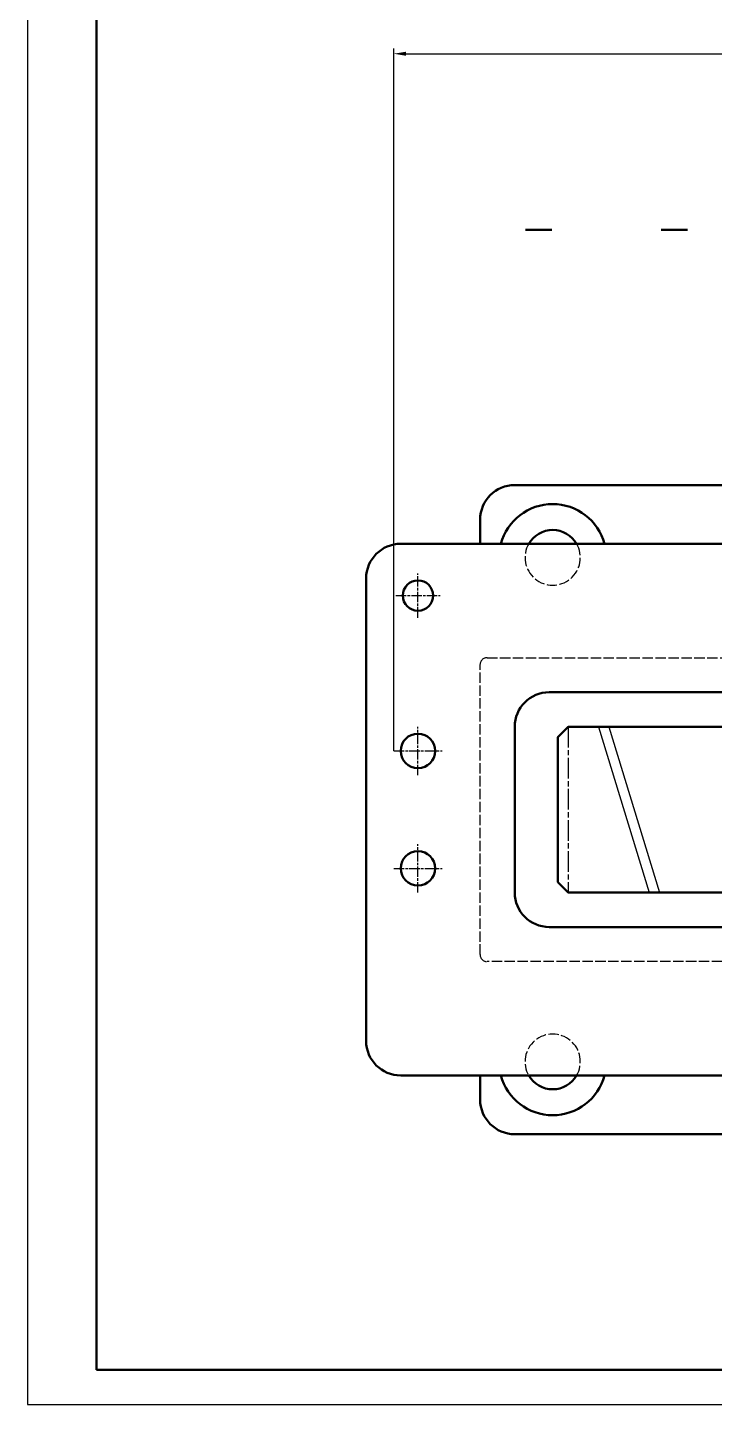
# Model space of a CAD drawing. Header units: millimetres. Extents: x -11122 to -2883, y -3177 to -1688.
# Drawn here: x -8343.6 to -8144.8, y -3176.6 to -2777.8 of the extents above; entities that cross this region are included whole.
import ezdxf

# ---------------------------------------------------------------- set-up
doc = ezdxf.new("R2010")
doc.units = ezdxf.units.MM
doc.header["$LTSCALE"] = 0.5
for name, pattern in [('AM_ISO02W050', [7.5, 6, -1.5]), ('AM_ISO08W050', [18, 12, -1.5, 3, -1.5]), ('AM_ISO08W050x2', [9, 6, -0.75, 1.5, -0.75])]:
    doc.linetypes.add(name, pattern=pattern)
for name, color, linetype, lineweight in [('AM_0', 7, 'Continuous', 50), ('AM_3', 6, 'AM_ISO02W050', 25), ('AM_4', 3, 'Continuous', 25), ('AM_5', 3, 'Continuous', 25), ('AM_7', 4, 'AM_ISO08W050', 25)]:
    doc.layers.add(name, color=color, linetype=linetype, lineweight=lineweight)
doc.styles.add('TCVN', font='tcvn+7284-2003i.ttf', dxfattribs={"width": 0.8, "height": 3.5})
doc.dimstyles.new('MyTemplate$0', dxfattribs={"dimtxt": 3.5, "dimasz": 3.5, "dimexe": 1.5, "dimexo": 0, "dimtad": 1, "dimtoh": 1, "dimdec": 0, "dimzin": 0, "dimtxsty": 'TCVN', "dimcen": 0, "dimclrd": 3, "dimclre": 3, "dimclrt": 1, "dimadec": 0, "dimazin": 0, "dimtfac": 1, "dimtdec": 0, "dimtofl": 0, "dimtmove": 0, "dimatfit": 3, "dimfxl": 1, "dimtfill": 1, "dimtolj": 1, "dimtzin": 0, "dimarcsym": 0})

# ---------------------------------------------------------------- blocks, each defined once
blk = doc.blocks.new('*D145')
at = {"layer": 'AM_5', "color": 3, "lineweight": -2, "transparency": 16777216}
for p, q in [((-8237.59, -2987.31), (-8237.59, -2783.87)), ((-8234.09, -2785.37), (-7791, -2785.37)), ((-7787.5, -2987.31), (-7787.5, -2783.87))]:
    blk.add_line(p, q, dxfattribs=at)
at = {"layer": 'AM_5', "color": 3, "transparency": 16777216}
for points in [[(-8234.09, -2784.79), (-8234.09, -2785.95), (-8237.59, -2785.37)], [(-7791, -2784.79), (-7791, -2785.95), (-7787.5, -2785.37)]]:
    blk.add_solid(points, dxfattribs=at)
at = {"layer": 'AM_5', "color": 1, "transparency": 16777216, "insert": (-8012.54, -2782.99), "char_height": 3.5, "attachment_point": 5, "style": 'TCVN', "bg_fill": 3, "box_fill_scale": 1.1, "bg_fill_color": 256, "bg_fill_true_color": 13158600, "bg_fill_transparency": 0}
blk.add_mtext('\\A1;450', dxfattribs=at)

msp = doc.modelspace()

# ---------------------------------------------------------------- linework, layer by layer
at = {"layer": 'AM_0'}
for p, q in [((-8323.6, -2345.59), (-8323.6, -3166.59)), ((-8191.83, -2836.38), (-8199.43, -2836.38)), ((-8152.54, -2836.38), (-8160.15, -2836.38)), ((-8202.59, -2910.31), (-8131.25, -2910.31)), ((-8212.59, -2920.31), (-8212.59, -2927.31)), ((-8235.59, -2927.31), (-8136.25, -2927.31)), ((-8245.59, -2937.31), (-8245.59, -3071.31)), ((-8192.59, -2970.31), (-8108.75, -2970.31)), ((-8202.59, -3028.31), (-8202.59, -2980.31)), ((-8190.09, -3038.31), (-8192.59, -3038.31)), ((-8108.75, -3038.31), (-8190.09, -3038.31)), ((-8147.84, -3038.31), (-8159.84, -3038.31)), ((-8136.25, -3081.31), (-8235.59, -3081.31)), ((-8212.59, -3088.31), (-8212.59, -3081.31)), ((-8131.25, -3098.31), (-8202.59, -3098.31)), ((-7164.6, -3166.59), (-8323.6, -3166.59))]:
    msp.add_line(p, q, dxfattribs=at)
msp.add_lwpolyline([(-8101.59, -2980.31), (-8187.09, -2980.31), (-8190.09, -2983.31), (-8190.09, -3025.31), (-8187.09, -3028.31), (-8101.59, -3028.31)], dxfattribs=at)
for centre, radius in [((-8230.59, -2942.31), 4.4), ((-8230.59, -2987.31), 5), ((-8230.59, -3021.31), 5)]:
    msp.add_circle(centre, radius, dxfattribs=at)
for centre, radius, start, end in [((-8202.59, -2920.31), 10, 90, 180), ((-8191.59, -2931.31), 8, 30, 150), ((-8235.59, -2937.31), 10, 90, 180), ((-8192.59, -2980.31), 10, 90, 180), ((-8192.59, -3028.31), 10, 180, 270), ((-8235.59, -3071.31), 10, 180, 270), ((-8191.59, -3077.31), 8, 210, 330), ((-8202.59, -3088.31), 10, 180, 270)]:
    msp.add_arc(centre, radius, start, end, dxfattribs=at)
at = {"layer": 'AM_0', "lineweight": 50}
for centre, start, end in [((-8191.59, -2931.31), 14.9552, 165.0448), ((-8191.59, -3077.31), 194.9552, 345.0448)]:
    msp.add_arc(centre, 15.5, start, end, dxfattribs=at)
at = {"layer": 'AM_3', "lineweight": 25}
for p, q in [((-8212.59, -3046.31), (-8212.59, -2962.31)), ((-8210.59, -2960.31), (-8108.75, -2960.31)), ((-8108.75, -3048.31), (-8210.59, -3048.31))]:
    msp.add_line(p, q, dxfattribs=at)
for centre, radius, start, end in [((-8191.59, -2931.31), 8, 150, 30), ((-8210.59, -2962.31), 2, 90, 180), ((-8210.59, -3046.31), 2, 180, 270), ((-8191.59, -3077.31), 8, 330, 210)]:
    msp.add_arc(centre, radius, start, end, dxfattribs=at)
at = {"layer": 'AM_4'}
for p, q in [((-8343.6, -2335.59), (-8343.6, -3176.59)), ((-8178.34, -2980.31), (-8163.66, -3028.31)), ((-8175.34, -2980.31), (-8160.66, -3028.31)), ((-8343.6, -3176.59), (-7154.6, -3176.59))]:
    msp.add_line(p, q, dxfattribs=at)
at = {"layer": 'AM_7', "linetype": 'AM_ISO08W050x2'}
for p, q in [((-8230.59, -2948.71), (-8230.59, -2935.91)), ((-8236.99, -2942.31), (-8224.19, -2942.31)), ((-8230.59, -2994.31), (-8230.59, -2980.31)), ((-8237.59, -2987.31), (-8223.59, -2987.31)), ((-8230.59, -3028.31), (-8230.59, -3014.31)), ((-8237.59, -3021.31), (-8223.59, -3021.31))]:
    msp.add_line(p, q, dxfattribs=at)
at = {"layer": 'AM_7'}
msp.add_line((-8187.09, -2980.31), (-8187.09, -3028.31), dxfattribs=at)

# ---------------------------------------------------------------- next in the draw order: dimensions: what is measured, and where the dimension line sits
at = {"layer": 'AM_5'}
dim = msp.add_linear_dim(base=(-7787.5, -2785.37), p1=(-8237.59, -2987.31), p2=(-7787.5, -2987.31), dimstyle='MyTemplate$0', dxfattribs=at)
dim.commit()
dim.dimension.update_dxf_attribs({"geometry": '*D145', "text_midpoint": (-8012.54, -2782.99)})

doc.saveas('drawing.dxf')
